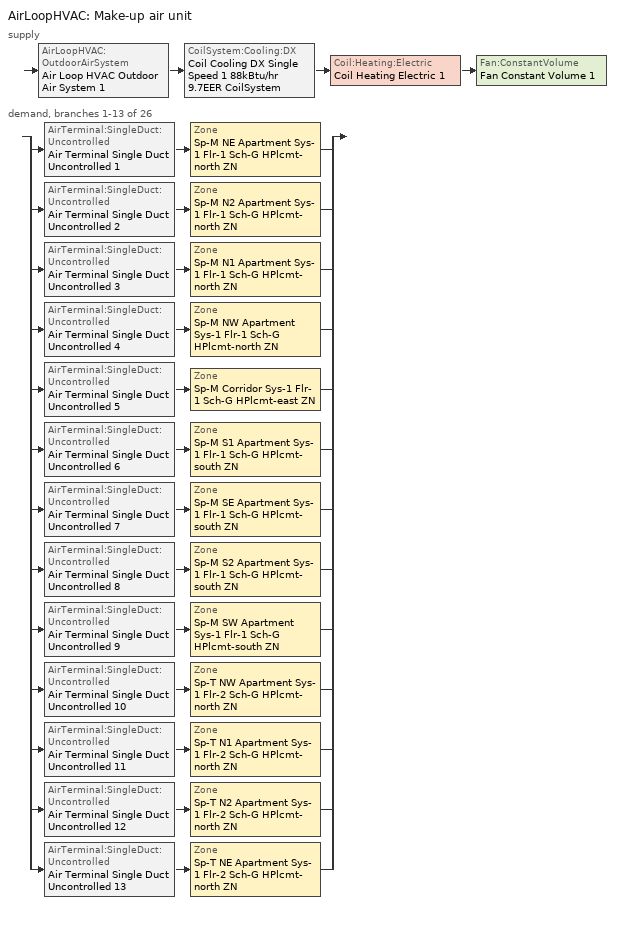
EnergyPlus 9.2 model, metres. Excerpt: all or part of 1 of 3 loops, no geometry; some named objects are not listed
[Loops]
AirLoopHVAC 'Make-up air unit'
 supply: AirLoopHVAC:OutdoorAirSystem 'Air Loop HVAC Outdoor Air System 1' > CoilSystem:Cooling:DX 'Coil Cooling DX Single Speed 1 88kBtu/hr 9.7EER CoilSystem' > Coil:Heating:Electric 'Coil Heating Electric 1' > Fan:ConstantVolume 'Fan Constant Volume 1'
 demand, branches 1-13 of 26: split
  | AirTerminal:SingleDuct:Uncontrolled 'Air Terminal Single Duct Uncontrolled 1' > Zone 'Sp-M NE Apartment Sys-1 Flr-1 Sch-G HPlcmt-north ZN'
  | AirTerminal:SingleDuct:Uncontrolled 'Air Terminal Single Duct Uncontrolled 2' > Zone 'Sp-M N2 Apartment Sys-1 Flr-1 Sch-G HPlcmt-north ZN'
  | AirTerminal:SingleDuct:Uncontrolled 'Air Terminal Single Duct Uncontrolled 3' > Zone 'Sp-M N1 Apartment Sys-1 Flr-1 Sch-G HPlcmt-north ZN'
  | AirTerminal:SingleDuct:Uncontrolled 'Air Terminal Single Duct Uncontrolled 4' > Zone 'Sp-M NW Apartment Sys-1 Flr-1 Sch-G HPlcmt-north ZN'
  | AirTerminal:SingleDuct:Uncontrolled 'Air Terminal Single Duct Uncontrolled 5' > Zone 'Sp-M Corridor Sys-1 Flr-1 Sch-G HPlcmt-east ZN'
  | AirTerminal:SingleDuct:Uncontrolled 'Air Terminal Single Duct Uncontrolled 6' > Zone 'Sp-M S1 Apartment Sys-1 Flr-1 Sch-G HPlcmt-south ZN'
  | AirTerminal:SingleDuct:Uncontrolled 'Air Terminal Single Duct Uncontrolled 7' > Zone 'Sp-M SE Apartment Sys-1 Flr-1 Sch-G HPlcmt-south ZN'
  | AirTerminal:SingleDuct:Uncontrolled 'Air Terminal Single Duct Uncontrolled 8' > Zone 'Sp-M S2 Apartment Sys-1 Flr-1 Sch-G HPlcmt-south ZN'
  | AirTerminal:SingleDuct:Uncontrolled 'Air Terminal Single Duct Uncontrolled 9' > Zone 'Sp-M SW Apartment Sys-1 Flr-1 Sch-G HPlcmt-south ZN'
  | AirTerminal:SingleDuct:Uncontrolled 'Air Terminal Single Duct Uncontrolled 10' > Zone 'Sp-T NW Apartment Sys-1 Flr-2 Sch-G HPlcmt-north ZN'
  | AirTerminal:SingleDuct:Uncontrolled 'Air Terminal Single Duct Uncontrolled 11' > Zone 'Sp-T N1 Apartment Sys-1 Flr-2 Sch-G HPlcmt-north ZN'
  | AirTerminal:SingleDuct:Uncontrolled 'Air Terminal Single Duct Uncontrolled 12' > Zone 'Sp-T N2 Apartment Sys-1 Flr-2 Sch-G HPlcmt-north ZN'
  | AirTerminal:SingleDuct:Uncontrolled 'Air Terminal Single Duct Uncontrolled 13' > Zone 'Sp-T NE Apartment Sys-1 Flr-2 Sch-G HPlcmt-north ZN'
[DesignSpecification:OutdoorAir] Outdoor Air Method=Sum; Outdoor Air Flow per Person {m3/s-person}=0; Outdoor Air Flow per Zone {m3/s}=0; Outdoor Air Flow Air Changes per Hour {1/hr}=0
Name | Outdoor Air Flow per Zone Floor Area {m3/s-m2}
Space Function Corr. < 2.4m wide-sch-G Ventilation | 0.0003048
Space Function Dwelling Unit(s) Ventilation | 0.00034544
[DesignSpecification:ZoneAirDistribution] Zone Air Distribution Effectiveness in Cooling Mode=1; Zone Air Distribution Effectiveness in Heating Mode=1
Sp-G Corridor Sys-1 Flr-3 Sch-G HPlcmt-east ZN Design Spec Zone Air Dist; Sp-G N1 Apartment Sys-1 Flr-3 Sch-G HPlcmt-north ZN Design Spec Zone Air Dist; Sp-G N2 Apartment Sys-1 Flr-3 Sch-G HPlcmt-north ZN Design Spec Zone Air Dist; Sp-G NE Apartment Sys-1 Flr-3 Sch-G HPlcmt-north ZN Design Spec Zone Air Dist; Sp-G NW Apartment Sys-1 Flr-3 Sch-G HPlcmt-north ZN Design Spec Zone Air Dist; Sp-G S1 Apartment Sys-1 Flr-3 Sch-G HPlcmt-south ZN Design Spec Zone Air Dist; Sp-G S2 Apartment Sys-1 Flr-3 Sch-G HPlcmt-south ZN Design Spec Zone Air Dist; Sp-G SW Apartment Sys-1 Flr-3 Sch-G HPlcmt-south ZN Design Spec Zone Air Dist; Sp-M Corridor Sys-1 Flr-1 Sch-G HPlcmt-east ZN Design Spec Zone Air Dist; Sp-M N1 Apartment Sys-1 Flr-1 Sch-G HPlcmt-north ZN Design Spec Zone Air Dist; Sp-M N2 Apartment Sys-1 Flr-1 Sch-G HPlcmt-north ZN Design Spec Zone Air Dist; Sp-M NE Apartment Sys-1 Flr-1 Sch-G HPlcmt-north ZN Design Spec Zone Air Dist; Sp-M NW Apartment Sys-1 Flr-1 Sch-G HPlcmt-north ZN Design Spec Zone Air Dist; Sp-M S1 Apartment Sys-1 Flr-1 Sch-G HPlcmt-south ZN Design Spec Zone Air Dist; Sp-M S2 Apartment Sys-1 Flr-1 Sch-G HPlcmt-south ZN Design Spec Zone Air Dist; Sp-M SE Apartment Sys-1 Flr-1 Sch-G HPlcmt-south ZN Design Spec Zone Air Dist; Sp-M SW Apartment Sys-1 Flr-1 Sch-G HPlcmt-south ZN Design Spec Zone Air Dist; Sp-T Corridor Sys-1 Flr-2 Sch-G HPlcmt-west ZN Design Spec Zone Air Dist; Sp-T N1 Apartment Sys-1 Flr-2 Sch-G HPlcmt-north ZN Design Spec Zone Air Dist; Sp-T N2 Apartment Sys-1 Flr-2 Sch-G HPlcmt-north ZN Design Spec Zone Air Dist; Sp-T NE Apartment Sys-1 Flr-2 Sch-G HPlcmt-north ZN Design Spec Zone Air Dist; Sp-T NW Apartment Sys-1 Flr-2 Sch-G HPlcmt-north ZN Design Spec Zone Air Dist; Sp-T S1 Apartment Sys-1 Flr-2 Sch-G HPlcmt-south ZN Design Spec Zone Air Dist; Sp-T S2 Apartment Sys-1 Flr-2 Sch-G HPlcmt-south ZN Design Spec Zone Air Dist; Sp-T SE Apartment Sys-1 Flr-2 Sch-G HPlcmt-south ZN Design Spec Zone Air Dist; Sp-T SW Apartment Sys-1 Flr-2 Sch-G HPlcmt-south ZN Design Spec Zone Air Dist
[Sizing:Zone] Zone Cooling Design Supply Air Temperature Input Method=SupplyAirTemperature; Zone Cooling Design Supply Air Temperature {C}=13; Zone Cooling Design Supply Air Temperature Difference {deltaC}=11.11; Zone Heating Design Supply Air Temperature Input Method=SupplyAirTemperature; Zone Heating Design Supply Air Temperature {C}=43; Zone Heating Design Supply Air Temperature Difference {deltaC}=11.11; Zone Cooling Design Supply Air Humidity Ratio {kgWater/kgDryAir}=0.0085; Zone Heating Design Supply Air Humidity Ratio {kgWater/kgDryAir}=0.008; Zone Heating Sizing Factor=1.3; Zone Cooling Sizing Factor=1.1; Cooling Design Air Flow Method=DesignDay; Cooling Design Air Flow Rate {m3/s}=0; Cooling Minimum Air Flow per Zone Floor Area {m3/s-m2}=0.000762; Cooling Minimum Air Flow {m3/s}=0; Cooling Minimum Air Flow Fraction=0; Heating Design Air Flow Method=DesignDay; Heating Design Air Flow Rate {m3/s}=0; Heating Maximum Air Flow per Zone Floor Area {m3/s-m2}=0.002032; Heating Maximum Air Flow {m3/s}=0.141576; Heating Maximum Air Flow Fraction=0.3; Account for Dedicated Outdoor Air System=No
Name | Design Specification Outdoor Air Object | Design Specification Zone Air Distribution Object
Sp-M Corridor Sys-1 Flr-1 Sch-G HPlcmt-east ZN | Space Function Corr. < 2.4m wide-sch-G Ventilation | Sp-M Corridor Sys-1 Flr-1 Sch-G HPlcmt-east ZN Design Spec Zone Air Dist
Sp-M N1 Apartment Sys-1 Flr-1 Sch-G HPlcmt-north ZN | Space Function Dwelling Unit(s) Ventilation | Sp-M N1 Apartment Sys-1 Flr-1 Sch-G HPlcmt-north ZN Design Spec Zone Air Dist
Sp-M N2 Apartment Sys-1 Flr-1 Sch-G HPlcmt-north ZN | Space Function Dwelling Unit(s) Ventilation | Sp-M N2 Apartment Sys-1 Flr-1 Sch-G HPlcmt-north ZN Design Spec Zone Air Dist
Sp-M NE Apartment Sys-1 Flr-1 Sch-G HPlcmt-north ZN | Space Function Dwelling Unit(s) Ventilation | Sp-M NE Apartment Sys-1 Flr-1 Sch-G HPlcmt-north ZN Design Spec Zone Air Dist
Sp-M NW Apartment Sys-1 Flr-1 Sch-G HPlcmt-north ZN | Space Function Dwelling Unit(s) Ventilation | Sp-M NW Apartment Sys-1 Flr-1 Sch-G HPlcmt-north ZN Design Spec Zone Air Dist
Sp-M S1 Apartment Sys-1 Flr-1 Sch-G HPlcmt-south ZN | Space Function Dwelling Unit(s) Ventilation | Sp-M S1 Apartment Sys-1 Flr-1 Sch-G HPlcmt-south ZN Design Spec Zone Air Dist
Sp-M S2 Apartment Sys-1 Flr-1 Sch-G HPlcmt-south ZN | Space Function Dwelling Unit(s) Ventilation | Sp-M S2 Apartment Sys-1 Flr-1 Sch-G HPlcmt-south ZN Design Spec Zone Air Dist
Sp-M SE Apartment Sys-1 Flr-1 Sch-G HPlcmt-south ZN | Space Function Dwelling Unit(s) Ventilation | Sp-M SE Apartment Sys-1 Flr-1 Sch-G HPlcmt-south ZN Design Spec Zone Air Dist
Sp-M SW Apartment Sys-1 Flr-1 Sch-G HPlcmt-south ZN | Space Function Dwelling Unit(s) Ventilation | Sp-M SW Apartment Sys-1 Flr-1 Sch-G HPlcmt-south ZN Design Spec Zone Air Dist
Sp-T N1 Apartment Sys-1 Flr-2 Sch-G HPlcmt-north ZN | Space Function Dwelling Unit(s) Ventilation | Sp-T N1 Apartment Sys-1 Flr-2 Sch-G HPlcmt-north ZN Design Spec Zone Air Dist
Sp-T N2 Apartment Sys-1 Flr-2 Sch-G HPlcmt-north ZN | Space Function Dwelling Unit(s) Ventilation | Sp-T N2 Apartment Sys-1 Flr-2 Sch-G HPlcmt-north ZN Design Spec Zone Air Dist
Sp-T NE Apartment Sys-1 Flr-2 Sch-G HPlcmt-north ZN | Space Function Dwelling Unit(s) Ventilation | Sp-T NE Apartment Sys-1 Flr-2 Sch-G HPlcmt-north ZN Design Spec Zone Air Dist
Sp-T NW Apartment Sys-1 Flr-2 Sch-G HPlcmt-north ZN | Space Function Dwelling Unit(s) Ventilation | Sp-T NW Apartment Sys-1 Flr-2 Sch-G HPlcmt-north ZN Design Spec Zone Air Dist
[Sizing:System]
Make-up air unit: Type of Load to Size On=VentilationRequirement; Design Outdoor Air Flow Rate {m3/s}=Autosize; Central Heating Maximum System Air Flow Ratio=1; Preheat Design Temperature {C}=7; Preheat Design Humidity Ratio {kgWater/kgDryAir}=0.008; Precool Design Temperature {C}=13; Precool Design Humidity Ratio {kgWater/kgDryAir}=0.008; Central Cooling Design Supply Air Temperature {C}=13; Central Heating Design Supply Air Temperature {C}=43; Type of Zone Sum to Use=NonCoincident; 100% Outdoor Air in Cooling=Yes; 100% Outdoor Air in Heating=Yes; Central Cooling Design Supply Air Humidity Ratio {kgWater/kgDryAir}=0.0085; Central Heating Design Supply Air Humidity Ratio {kgWater/kgDryAir}=0.008; Cooling Supply Air Flow Rate Method=DesignDay; Cooling Supply Air Flow Rate {m3/s}=0; Cooling Supply Air Flow Rate Per Floor Area {m3/s-m2}=0.00996765; Cooling Fraction of Autosized Cooling Supply Air Flow Rate=1; Cooling Supply Air Flow Rate Per Unit Cooling Capacity {m3/s-W}=3.94755e-05; Heating Supply Air Flow Rate Method=DesignDay; Heating Supply Air Flow Rate {m3/s}=0; Heating Supply Air Flow Rate Per Floor Area {m3/s-m2}=0.00996765; Heating Fraction of Autosized Heating Supply Air Flow Rate=1; Heating Fraction of Autosized Cooling Supply Air Flow Rate=1; Heating Supply Air Flow Rate Per Unit Heating Capacity {m3/s-W}=3.15882e-05; System Outdoor Air Method=ZoneSum; Zone Maximum Outdoor Air Fraction=1; Cooling Design Capacity Method=CoolingDesignCapacity; Cooling Design Capacity {W}=Autosize; Cooling Design Capacity Per Floor Area {W/m2}=234.7; Fraction of Autosized Cooling Design Capacity=1; Heating Design Capacity Method=HeatingDesignCapacity; Heating Design Capacity {W}=Autosize; Heating Design Capacity Per Floor Area {W/m2}=157; Fraction of Autosized Heating Design Capacity=1; Central Cooling Capacity Control Method=OnOff
[ZoneControl:Thermostat]
Name | Zone or ZoneList | Control Type Schedule | Control 1
Sp-M Corridor Sys-1 Flr-1 Sch-G HPlcmt-east ZN Thermostat | Sp-M Corridor Sys-1 Flr-1 Sch-G HPlcmt-east ZN | Sp-M Corridor Sys-1 Flr-1 Sch-G HPlcmt-east ZN Thermostat Schedule | Space Function Corr. < 2.4m wide-sch-G Thermostat 4
Sp-M N1 Apartment Sys-1 Flr-1 Sch-G HPlcmt-north ZN Thermostat | Sp-M N1 Apartment Sys-1 Flr-1 Sch-G HPlcmt-north ZN | Sp-M N1 Apartment Sys-1 Flr-1 Sch-G HPlcmt-north ZN Thermostat Schedule | Space Function Dwelling Unit(s) Thermostat 26
Sp-M N2 Apartment Sys-1 Flr-1 Sch-G HPlcmt-north ZN Thermostat | Sp-M N2 Apartment Sys-1 Flr-1 Sch-G HPlcmt-north ZN | Sp-M N2 Apartment Sys-1 Flr-1 Sch-G HPlcmt-north ZN Thermostat Schedule | Space Function Dwelling Unit(s) Thermostat 25
Sp-M NE Apartment Sys-1 Flr-1 Sch-G HPlcmt-north ZN Thermostat | Sp-M NE Apartment Sys-1 Flr-1 Sch-G HPlcmt-north ZN | Sp-M NE Apartment Sys-1 Flr-1 Sch-G HPlcmt-north ZN Thermostat Schedule | Space Function Dwelling Unit(s) Thermostat 24
Sp-M NW Apartment Sys-1 Flr-1 Sch-G HPlcmt-north ZN Thermostat | Sp-M NW Apartment Sys-1 Flr-1 Sch-G HPlcmt-north ZN | Sp-M NW Apartment Sys-1 Flr-1 Sch-G HPlcmt-north ZN Thermostat Schedule | Space Function Dwelling Unit(s) Thermostat 27
Sp-M S1 Apartment Sys-1 Flr-1 Sch-G HPlcmt-south ZN Thermostat | Sp-M S1 Apartment Sys-1 Flr-1 Sch-G HPlcmt-south ZN | Sp-M S1 Apartment Sys-1 Flr-1 Sch-G HPlcmt-south ZN Thermostat Schedule | Space Function Dwelling Unit(s) Thermostat 28
Sp-M S2 Apartment Sys-1 Flr-1 Sch-G HPlcmt-south ZN Thermostat | Sp-M S2 Apartment Sys-1 Flr-1 Sch-G HPlcmt-south ZN | Sp-M S2 Apartment Sys-1 Flr-1 Sch-G HPlcmt-south ZN Thermostat Schedule | Space Function Dwelling Unit(s) Thermostat 30
Sp-M SE Apartment Sys-1 Flr-1 Sch-G HPlcmt-south ZN Thermostat | Sp-M SE Apartment Sys-1 Flr-1 Sch-G HPlcmt-south ZN | Sp-M SE Apartment Sys-1 Flr-1 Sch-G HPlcmt-south ZN Thermostat Schedule | Space Function Dwelling Unit(s) Thermostat 29
Sp-M SW Apartment Sys-1 Flr-1 Sch-G HPlcmt-south ZN Thermostat | Sp-M SW Apartment Sys-1 Flr-1 Sch-G HPlcmt-south ZN | Sp-M SW Apartment Sys-1 Flr-1 Sch-G HPlcmt-south ZN Thermostat Schedule | Space Function Dwelling Unit(s) Thermostat 31
Sp-T N1 Apartment Sys-1 Flr-2 Sch-G HPlcmt-north ZN Thermostat | Sp-T N1 Apartment Sys-1 Flr-2 Sch-G HPlcmt-north ZN | Sp-T N1 Apartment Sys-1 Flr-2 Sch-G HPlcmt-north ZN Thermostat Schedule | Space Function Dwelling Unit(s) Thermostat 33
Sp-T N2 Apartment Sys-1 Flr-2 Sch-G HPlcmt-north ZN Thermostat | Sp-T N2 Apartment Sys-1 Flr-2 Sch-G HPlcmt-north ZN | Sp-T N2 Apartment Sys-1 Flr-2 Sch-G HPlcmt-north ZN Thermostat Schedule | Space Function Dwelling Unit(s) Thermostat 34
Sp-T NE Apartment Sys-1 Flr-2 Sch-G HPlcmt-north ZN Thermostat | Sp-T NE Apartment Sys-1 Flr-2 Sch-G HPlcmt-north ZN | Sp-T NE Apartment Sys-1 Flr-2 Sch-G HPlcmt-north ZN Thermostat Schedule | Space Function Dwelling Unit(s) Thermostat 35
Sp-T NW Apartment Sys-1 Flr-2 Sch-G HPlcmt-north ZN Thermostat | Sp-T NW Apartment Sys-1 Flr-2 Sch-G HPlcmt-north ZN | Sp-T NW Apartment Sys-1 Flr-2 Sch-G HPlcmt-north ZN Thermostat Schedule | Space Function Dwelling Unit(s) Thermostat 32
[ThermostatSetpoint:DualSetpoint] Heating Setpoint Temperature Schedule=NECB-G-Thermostat Setpoint-Heating; Cooling Setpoint Temperature Schedule=NECB-G-Thermostat Setpoint-Cooling
Space Function Corr. < 2.4m wide-sch-G Thermostat 4; Space Function Dwelling Unit(s) Thermostat 26; Space Function Dwelling Unit(s) Thermostat 25; Space Function Dwelling Unit(s) Thermostat 24; Space Function Dwelling Unit(s) Thermostat 27; Space Function Dwelling Unit(s) Thermostat 28; Space Function Dwelling Unit(s) Thermostat 30; Space Function Dwelling Unit(s) Thermostat 29; Space Function Dwelling Unit(s) Thermostat 31; Space Function Dwelling Unit(s) Thermostat 33; Space Function Dwelling Unit(s) Thermostat 34; Space Function Dwelling Unit(s) Thermostat 35; Space Function Dwelling Unit(s) Thermostat 32
[ZoneHVAC:PackagedTerminalAirConditioner] Availability Schedule=Always On Discrete; Cooling Supply Air Flow Rate {m3/s}=Autosize; Heating Supply Air Flow Rate {m3/s}=Autosize; No Load Supply Air Flow Rate {m3/s}=Autosize; Cooling Outdoor Air Flow Rate {m3/s}=Autosize; Heating Outdoor Air Flow Rate {m3/s}=Autosize; No Load Outdoor Air Flow Rate {m3/s}=Autosize; Fan Placement=DrawThrough
Name | Supply Air Fan | Heating Coil | Cooling Coil
Sp-M Corridor Sys-1 Flr-1 Sch-G HPlcmt-east ZN PTAC | Fan Constant Volume 6 | Coil Heating Electric 6 | Coil Cooling DX Single Speed 6 7kBtu/hr 11.0EER
Sp-M N1 Apartment Sys-1 Flr-1 Sch-G HPlcmt-north ZN PTAC | Fan Constant Volume 4 | Coil Heating Electric 4 | Coil Cooling DX Single Speed 4 6kBtu/hr 11.0EER
Sp-M N2 Apartment Sys-1 Flr-1 Sch-G HPlcmt-north ZN PTAC | Fan Constant Volume 3 | Coil Heating Electric 3 | Coil Cooling DX Single Speed 3 6kBtu/hr 11.0EER
Sp-M NE Apartment Sys-1 Flr-1 Sch-G HPlcmt-north ZN PTAC | Fan Constant Volume 2 | Coil Heating Electric 2 | Coil Cooling DX Single Speed 2 10kBtu/hr 10.4EER
Sp-M NW Apartment Sys-1 Flr-1 Sch-G HPlcmt-north ZN PTAC | Fan Constant Volume 5 | Coil Heating Electric 5 | Coil Cooling DX Single Speed 5 10kBtu/hr 10.3EER
Sp-M S1 Apartment Sys-1 Flr-1 Sch-G HPlcmt-south ZN PTAC | Fan Constant Volume 7 | Coil Heating Electric 7 | Coil Cooling DX Single Speed 7 8kBtu/hr 10.8EER
Sp-M S2 Apartment Sys-1 Flr-1 Sch-G HPlcmt-south ZN PTAC | Fan Constant Volume 9 | Coil Heating Electric 9 | Coil Cooling DX Single Speed 9 8kBtu/hr 10.8EER
Sp-M SE Apartment Sys-1 Flr-1 Sch-G HPlcmt-south ZN PTAC | Fan Constant Volume 8 | Coil Heating Electric 8 | Coil Cooling DX Single Speed 8 10kBtu/hr 10.4EER
Sp-M SW Apartment Sys-1 Flr-1 Sch-G HPlcmt-south ZN PTAC | Fan Constant Volume 10 | Coil Heating Electric 10 | Coil Cooling DX Single Speed 10 11kBtu/hr 10.1EER
Sp-T N1 Apartment Sys-1 Flr-2 Sch-G HPlcmt-north ZN PTAC | Fan Constant Volume 12 | Coil Heating Electric 12 | Coil Cooling DX Single Speed 12 11kBtu/hr 10.2EER
Sp-T N2 Apartment Sys-1 Flr-2 Sch-G HPlcmt-north ZN PTAC | Fan Constant Volume 13 | Coil Heating Electric 13 | Coil Cooling DX Single Speed 13 11kBtu/hr 10.2EER
Sp-T NE Apartment Sys-1 Flr-2 Sch-G HPlcmt-north ZN PTAC | Fan Constant Volume 14 | Coil Heating Electric 14 | Coil Cooling DX Single Speed 14 12kBtu/hr 10.0EER
Sp-T NW Apartment Sys-1 Flr-2 Sch-G HPlcmt-north ZN PTAC | Fan Constant Volume 11 | Coil Heating Electric 11 | Coil Cooling DX Single Speed 11 13kBtu/hr 9.8EER
[ZoneHVAC:Baseboard:Convective:Electric] Availability Schedule=Always On Discrete; Heating Design Capacity {W}=Autosize; Efficiency=1
Zone HVAC Baseboard Convective Electric 5; Zone HVAC Baseboard Convective Electric 3; Zone HVAC Baseboard Convective Electric 2; Zone HVAC Baseboard Convective Electric 1; Zone HVAC Baseboard Convective Electric 4; Zone HVAC Baseboard Convective Electric 6; Zone HVAC Baseboard Convective Electric 8; Zone HVAC Baseboard Convective Electric 7; Zone HVAC Baseboard Convective Electric 9; Zone HVAC Baseboard Convective Electric 11; Zone HVAC Baseboard Convective Electric 12; Zone HVAC Baseboard Convective Electric 13; Zone HVAC Baseboard Convective Electric 10
[AirTerminal:SingleDuct:Uncontrolled] Availability Schedule=Always On Discrete; Maximum Air Flow Rate {m3/s}=AutoSize
Air Terminal Single Duct Uncontrolled 5; Air Terminal Single Duct Uncontrolled 3; Air Terminal Single Duct Uncontrolled 2; Air Terminal Single Duct Uncontrolled 1; Air Terminal Single Duct Uncontrolled 4; Air Terminal Single Duct Uncontrolled 6; Air Terminal Single Duct Uncontrolled 8; Air Terminal Single Duct Uncontrolled 7; Air Terminal Single Duct Uncontrolled 9; Air Terminal Single Duct Uncontrolled 11; Air Terminal Single Duct Uncontrolled 12; Air Terminal Single Duct Uncontrolled 13; Air Terminal Single Duct Uncontrolled 10
[Zone equipment]
Sp-M Corridor Sys-1 Flr-1 Sch-G HPlcmt-east ZN: Sp-M Corridor Sys-1 Flr-1 Sch-G HPlcmt-east ZN PTAC, Zone HVAC Baseboard Convective Electric 5, Air Terminal Single Duct Uncontrolled 5
Sp-M N1 Apartment Sys-1 Flr-1 Sch-G HPlcmt-north ZN: Sp-M N1 Apartment Sys-1 Flr-1 Sch-G HPlcmt-north ZN PTAC, Zone HVAC Baseboard Convective Electric 3, Air Terminal Single Duct Uncontrolled 3
Sp-M N2 Apartment Sys-1 Flr-1 Sch-G HPlcmt-north ZN: Sp-M N2 Apartment Sys-1 Flr-1 Sch-G HPlcmt-north ZN PTAC, Zone HVAC Baseboard Convective Electric 2, Air Terminal Single Duct Uncontrolled 2
Sp-M NE Apartment Sys-1 Flr-1 Sch-G HPlcmt-north ZN: Sp-M NE Apartment Sys-1 Flr-1 Sch-G HPlcmt-north ZN PTAC, Zone HVAC Baseboard Convective Electric 1, Air Terminal Single Duct Uncontrolled 1
Sp-M NW Apartment Sys-1 Flr-1 Sch-G HPlcmt-north ZN: Sp-M NW Apartment Sys-1 Flr-1 Sch-G HPlcmt-north ZN PTAC, Zone HVAC Baseboard Convective Electric 4, Air Terminal Single Duct Uncontrolled 4
Sp-M S1 Apartment Sys-1 Flr-1 Sch-G HPlcmt-south ZN: Sp-M S1 Apartment Sys-1 Flr-1 Sch-G HPlcmt-south ZN PTAC, Zone HVAC Baseboard Convective Electric 6, Air Terminal Single Duct Uncontrolled 6
Sp-M S2 Apartment Sys-1 Flr-1 Sch-G HPlcmt-south ZN: Sp-M S2 Apartment Sys-1 Flr-1 Sch-G HPlcmt-south ZN PTAC, Zone HVAC Baseboard Convective Electric 8, Air Terminal Single Duct Uncontrolled 8
Sp-M SE Apartment Sys-1 Flr-1 Sch-G HPlcmt-south ZN: Sp-M SE Apartment Sys-1 Flr-1 Sch-G HPlcmt-south ZN PTAC, Zone HVAC Baseboard Convective Electric 7, Air Terminal Single Duct Uncontrolled 7
Sp-M SW Apartment Sys-1 Flr-1 Sch-G HPlcmt-south ZN: Sp-M SW Apartment Sys-1 Flr-1 Sch-G HPlcmt-south ZN PTAC, Zone HVAC Baseboard Convective Electric 9, Air Terminal Single Duct Uncontrolled 9
Sp-T N1 Apartment Sys-1 Flr-2 Sch-G HPlcmt-north ZN: Sp-T N1 Apartment Sys-1 Flr-2 Sch-G HPlcmt-north ZN PTAC, Zone HVAC Baseboard Convective Electric 11, Air Terminal Single Duct Uncontrolled 11
Sp-T N2 Apartment Sys-1 Flr-2 Sch-G HPlcmt-north ZN: Sp-T N2 Apartment Sys-1 Flr-2 Sch-G HPlcmt-north ZN PTAC, Zone HVAC Baseboard Convective Electric 12, Air Terminal Single Duct Uncontrolled 12
Sp-T NE Apartment Sys-1 Flr-2 Sch-G HPlcmt-north ZN: Sp-T NE Apartment Sys-1 Flr-2 Sch-G HPlcmt-north ZN PTAC, Zone HVAC Baseboard Convective Electric 13, Air Terminal Single Duct Uncontrolled 13
Sp-T NW Apartment Sys-1 Flr-2 Sch-G HPlcmt-north ZN: Sp-T NW Apartment Sys-1 Flr-2 Sch-G HPlcmt-north ZN PTAC, Zone HVAC Baseboard Convective Electric 10, Air Terminal Single Duct Uncontrolled 10
[Fan:ConstantVolume] Fan Total Efficiency=0.39975; Pressure Rise {Pa}=640; Maximum Flow Rate {m3/s}=AutoSize; Motor Efficiency=0.615; Motor In Airstream Fraction=1
Name | Availability Schedule
Fan Constant Volume 6; Fan Constant Volume 4; Fan Constant Volume 3; Fan Constant Volume 2; Fan Constant Volume 5; Fan Constant Volume 7; Fan Constant Volume 9; Fan Constant Volume 8; Fan Constant Volume 10; Fan Constant Volume 12; Fan Constant Volume 13; Fan Constant Volume 14; Fan Constant Volume 11 | Always On Discrete
Fan Constant Volume 1 | Make-up air unit Occ Sch
[Coil:Cooling:DX:SingleSpeed] Availability Schedule=Always On Discrete; Gross Rated Total Cooling Capacity {W}=Autosize; Gross Rated Sensible Heat Ratio=Autosize; Rated Air Flow Rate {m3/s}=Autosize; Rated Evaporator Fan Power Per Volume Flow Rate {W/(m3/s)}=773.3; Condenser Type=AirCooled; Evaporative Condenser Effectiveness=0; Evaporative Condenser Air Flow Rate {m3/s}=Autosize; Evaporative Condenser Pump Rated Power Consumption {W}=Autosize; Crankcase Heater Capacity {W}=0; Maximum Outdoor Dry-Bulb Temperature for Crankcase Heater Operation {C}=0; Basin Heater Capacity {W/K}=0; Basin Heater Setpoint Temperature {C}=10
Name | Gross Rated Cooling COP {W/W} | Total Cooling Capacity Function of Temperature Curve | Total Cooling Capacity Function of Flow Fraction Curve | Energy Input Ratio Function of Temperature Curve | Energy Input Ratio Function of Flow Fraction Curve | Part Load Fraction Correlation Curve
Coil Cooling DX Single Speed 6 7kBtu/hr 11.0EER | 3.727 | DXCOOL-NECB2011-REF-CAPFT 24 | DXCOOL-NECB2011-REF-CAPFFLOW 24 | DXCOOL-NECB2011-REF-COOLEIRFT 24 | DXCOOL-NECB2011-REF-COOLEIRFFLOW 24 | DXCOOL-NECB2011-REF-COOLPLFFPLR 24
Coil Cooling DX Single Speed 4 6kBtu/hr 11.0EER | 3.72623 | DXCOOL-NECB2011-REF-CAPFT 22 | DXCOOL-NECB2011-REF-CAPFFLOW 22 | DXCOOL-NECB2011-REF-COOLEIRFT 22 | DXCOOL-NECB2011-REF-COOLEIRFFLOW 22 | DXCOOL-NECB2011-REF-COOLPLFFPLR 22
Coil Cooling DX Single Speed 3 6kBtu/hr 11.0EER | 3.7263 | DXCOOL-NECB2011-REF-CAPFT 21 | DXCOOL-NECB2011-REF-CAPFFLOW 21 | DXCOOL-NECB2011-REF-COOLEIRFT 21 | DXCOOL-NECB2011-REF-COOLEIRFFLOW 21 | DXCOOL-NECB2011-REF-COOLPLFFPLR 21
Coil Cooling DX Single Speed 2 10kBtu/hr 10.4EER | 3.52705 | DXCOOL-NECB2011-REF-CAPFT 11 | DXCOOL-NECB2011-REF-CAPFFLOW 11 | DXCOOL-NECB2011-REF-COOLEIRFT 11 | DXCOOL-NECB2011-REF-COOLEIRFFLOW 11 | DXCOOL-NECB2011-REF-COOLPLFFPLR 11
Coil Cooling DX Single Speed 5 10kBtu/hr 10.3EER | 3.50377 | DXCOOL-NECB2011-REF-CAPFT 23 | DXCOOL-NECB2011-REF-CAPFFLOW 23 | DXCOOL-NECB2011-REF-COOLEIRFT 23 | DXCOOL-NECB2011-REF-COOLEIRFFLOW 23 | DXCOOL-NECB2011-REF-COOLPLFFPLR 23
Coil Cooling DX Single Speed 7 8kBtu/hr 10.8EER | 3.66925 | DXCOOL-NECB2011-REF-CAPFT 25 | DXCOOL-NECB2011-REF-CAPFFLOW 25 | DXCOOL-NECB2011-REF-COOLEIRFT 25 | DXCOOL-NECB2011-REF-COOLEIRFFLOW 25 | DXCOOL-NECB2011-REF-COOLPLFFPLR 25
Coil Cooling DX Single Speed 9 8kBtu/hr 10.8EER | 3.66317 | DXCOOL-NECB2011-REF-CAPFT 27 | DXCOOL-NECB2011-REF-CAPFFLOW 27 | DXCOOL-NECB2011-REF-COOLEIRFT 27 | DXCOOL-NECB2011-REF-COOLEIRFFLOW 27 | DXCOOL-NECB2011-REF-COOLPLFFPLR 27
Coil Cooling DX Single Speed 8 10kBtu/hr 10.4EER | 3.51171 | DXCOOL-NECB2011-REF-CAPFT 26 | DXCOOL-NECB2011-REF-CAPFFLOW 26 | DXCOOL-NECB2011-REF-COOLEIRFT 26 | DXCOOL-NECB2011-REF-COOLEIRFFLOW 26 | DXCOOL-NECB2011-REF-COOLPLFFPLR 26
Coil Cooling DX Single Speed 10 11kBtu/hr 10.1EER | 3.43301 | DXCOOL-NECB2011-REF-CAPFT 1 | DXCOOL-NECB2011-REF-CAPFFLOW 1 | DXCOOL-NECB2011-REF-COOLEIRFT 1 | DXCOOL-NECB2011-REF-COOLEIRFFLOW 1 | DXCOOL-NECB2011-REF-COOLPLFFPLR 1
Coil Cooling DX Single Speed 12 11kBtu/hr 10.2EER | 3.4572 | DXCOOL-NECB2011-REF-CAPFT 3 | DXCOOL-NECB2011-REF-CAPFFLOW 3 | DXCOOL-NECB2011-REF-COOLEIRFT 3 | DXCOOL-NECB2011-REF-COOLEIRFFLOW 3 | DXCOOL-NECB2011-REF-COOLPLFFPLR 3
Coil Cooling DX Single Speed 13 11kBtu/hr 10.2EER | 3.45973 | DXCOOL-NECB2011-REF-CAPFT 4 | DXCOOL-NECB2011-REF-CAPFFLOW 4 | DXCOOL-NECB2011-REF-COOLEIRFT 4 | DXCOOL-NECB2011-REF-COOLEIRFFLOW 4 | DXCOOL-NECB2011-REF-COOLPLFFPLR 4
Coil Cooling DX Single Speed 14 12kBtu/hr 10.0EER | 3.37339 | DXCOOL-NECB2011-REF-CAPFT 5 | DXCOOL-NECB2011-REF-CAPFFLOW 5 | DXCOOL-NECB2011-REF-COOLEIRFT 5 | DXCOOL-NECB2011-REF-COOLEIRFFLOW 5 | DXCOOL-NECB2011-REF-COOLPLFFPLR 5
Coil Cooling DX Single Speed 11 13kBtu/hr 9.8EER | 3.32313 | DXCOOL-NECB2011-REF-CAPFT 2 | DXCOOL-NECB2011-REF-CAPFFLOW 2 | DXCOOL-NECB2011-REF-COOLEIRFT 2 | DXCOOL-NECB2011-REF-COOLEIRFFLOW 2 | DXCOOL-NECB2011-REF-COOLPLFFPLR 2
Coil Cooling DX Single Speed 1 88kBtu/hr 9.7EER | 3.3456 | DXCOOL-NECB2011-REF-CAPFT | DXCOOL-NECB2011-REF-CAPFFLOW | DXCOOL-NECB2011-REF-COOLEIRFT | DXCOOL-NECB2011-REF-COOLEIRFFLOW | DXCOOL-NECB2011-REF-COOLPLFFPLR
[Coil:Heating:Electric] Efficiency=1; Nominal Capacity {W}=Autosize
Name | Availability Schedule
Coil Heating Electric 6; Coil Heating Electric 4; Coil Heating Electric 3; Coil Heating Electric 2; Coil Heating Electric 5; Coil Heating Electric 7; Coil Heating Electric 9; Coil Heating Electric 8; Coil Heating Electric 10; Coil Heating Electric 12; Coil Heating Electric 13; Coil Heating Electric 14; Coil Heating Electric 11 | ON_OFF_ALWAYS_OFF
Coil Heating Electric 1 | Always On Discrete
[CoilSystem:Cooling:DX]
Coil Cooling DX Single Speed 1 88kBtu/hr 9.7EER CoilSystem: Availability Schedule=Always On Discrete; Cooling Coil=Coil Cooling DX Single Speed 1 88kBtu/hr 9.7EER
[Controller:OutdoorAir]
Controller Outdoor Air 1: Minimum Outdoor Air Flow Rate {m3/s}=0; Maximum Outdoor Air Flow Rate {m3/s}=Autosize; Economizer Control Type=DifferentialEnthalpy; Economizer Control Action Type=ModulateFlow; Lockout Type=NoLockout; Minimum Limit Type=FixedMinimum; Minimum Outdoor Air Schedule=Make-up air unit Occ Sch; Mechanical Ventilation Controller=Controller Mechanical Ventilation 1; High Humidity Control=No; Control High Indoor Humidity Based on Outdoor Humidity Ratio=Yes; Heat Recovery Bypass Control Type=BypassWhenWithinEconomizerLimits
[Controller:MechanicalVentilation]
Controller Mechanical Ventilation 1: Availability Schedule=Make-up air unit Occ Sch; Demand Controlled Ventilation=No; System Outdoor Air Method=ZoneSum; Zone 1=Sp-G Corridor Sys-1 Flr-3 Sch-G HPlcmt-east ZN; Design Specification Outdoor Air Object Name 1=Space Function Corr. < 2.4m wide-sch-G Ventilation; Design Specification Zone Air Distribution Object Name 1=Sp-G Corridor Sys-1 Flr-3 Sch-G HPlcmt-east ZN Design Spec Zone Air Dist; Zone 2=Sp-G N1 Apartment Sys-1 Flr-3 Sch-G HPlcmt-north ZN; Design Specification Outdoor Air Object Name 2=Space Function Dwelling Unit(s) Ventilation; Design Specification Zone Air Distribution Object Name 2=Sp-G N1 Apartment Sys-1 Flr-3 Sch-G HPlcmt-north ZN Design Spec Zone Air Dist; Zone 3=Sp-G N2 Apartment Sys-1 Flr-3 Sch-G HPlcmt-north ZN; Design Specification Outdoor Air Object Name 3=Space Function Dwelling Unit(s) Ventilation; Design Specification Zone Air Distribution Object Name 3=Sp-G N2 Apartment Sys-1 Flr-3 Sch-G HPlcmt-north ZN Design Spec Zone Air Dist; Zone 4=Sp-G NE Apartment Sys-1 Flr-3 Sch-G HPlcmt-north ZN; Design Specification Outdoor Air Object Name 4=Space Function Dwelling Unit(s) Ventilation; Design Specification Zone Air Distribution Object Name 4=Sp-G NE Apartment Sys-1 Flr-3 Sch-G HPlcmt-north ZN Design Spec Zone Air Dist; Zone 5=Sp-G NW Apartment Sys-1 Flr-3 Sch-G HPlcmt-north ZN; Design Specification Outdoor Air Object Name 5=Space Function Dwelling Unit(s) Ventilation; Design Specification Zone Air Distribution Object Name 5=Sp-G NW Apartment Sys-1 Flr-3 Sch-G HPlcmt-north ZN Design Spec Zone Air Dist; Zone 6=Sp-G S1 Apartment Sys-1 Flr-3 Sch-G HPlcmt-south ZN; Design Specification Outdoor Air Object Name 6=Space Function Dwelling Unit(s) Ventilation; Design Specification Zone Air Distribution Object Name 6=Sp-G S1 Apartment Sys-1 Flr-3 Sch-G HPlcmt-south ZN Design Spec Zone Air Dist; Zone 7=Sp-G S2 Apartment Sys-1 Flr-3 Sch-G HPlcmt-south ZN; Design Specification Outdoor Air Object Name 7=Space Function Dwelling Unit(s) Ventilation; Design Specification Zone Air Distribution Object Name 7=Sp-G S2 Apartment Sys-1 Flr-3 Sch-G HPlcmt-south ZN Design Spec Zone Air Dist; Zone 8=Sp-G SW Apartment Sys-1 Flr-3 Sch-G HPlcmt-south ZN; Design Specification Outdoor Air Object Name 8=Space Function Dwelling Unit(s) Ventilation; Design Specification Zone Air Distribution Object Name 8=Sp-G SW Apartment Sys-1 Flr-3 Sch-G HPlcmt-south ZN Design Spec Zone Air Dist; Zone 9=Sp-M Corridor Sys-1 Flr-1 Sch-G HPlcmt-east ZN; Design Specification Outdoor Air Object Name 9=Space Function Corr. < 2.4m wide-sch-G Ventilation; Design Specification Zone Air Distribution Object Name 9=Sp-M Corridor Sys-1 Flr-1 Sch-G HPlcmt-east ZN Design Spec Zone Air Dist; Zone 10=Sp-M N1 Apartment Sys-1 Flr-1 Sch-G HPlcmt-north ZN; Design Specification Outdoor Air Object Name 10=Space Function Dwelling Unit(s) Ventilation; Design Specification Zone Air Distribution Object Name 10=Sp-M N1 Apartment Sys-1 Flr-1 Sch-G HPlcmt-north ZN Design Spec Zone Air Dist; Zone 11=Sp-M N2 Apartment Sys-1 Flr-1 Sch-G HPlcmt-north ZN; Design Specification Outdoor Air Object Name 11=Space Function Dwelling Unit(s) Ventilation; Design Specification Zone Air Distribution Object Name 11=Sp-M N2 Apartment Sys-1 Flr-1 Sch-G HPlcmt-north ZN Design Spec Zone Air Dist; Zone 12=Sp-M NE Apartment Sys-1 Flr-1 Sch-G HPlcmt-north ZN; Design Specification Outdoor Air Object Name 12=Space Function Dwelling Unit(s) Ventilation; Design Specification Zone Air Distribution Object Name 12=Sp-M NE Apartment Sys-1 Flr-1 Sch-G HPlcmt-north ZN Design Spec Zone Air Dist; Zone 13=Sp-M NW Apartment Sys-1 Flr-1 Sch-G HPlcmt-north ZN; Design Specification Outdoor Air Object Name 13=Space Function Dwelling Unit(s) Ventilation; Design Specification Zone Air Distribution Object Name 13=Sp-M NW Apartment Sys-1 Flr-1 Sch-G HPlcmt-north ZN Design Spec Zone Air Dist; Zone 14=Sp-M S1 Apartment Sys-1 Flr-1 Sch-G HPlcmt-south ZN; Design Specification Outdoor Air Object Name 14=Space Function Dwelling Unit(s) Ventilation; Design Specification Zone Air Distribution Object Name 14=Sp-M S1 Apartment Sys-1 Flr-1 Sch-G HPlcmt-south ZN Design Spec Zone Air Dist; Zone 15=Sp-M S2 Apartment Sys-1 Flr-1 Sch-G HPlcmt-south ZN; Design Specification Outdoor Air Object Name 15=Space Function Dwelling Unit(s) Ventilation; Design Specification Zone Air Distribution Object Name 15=Sp-M S2 Apartment Sys-1 Flr-1 Sch-G HPlcmt-south ZN Design Spec Zone Air Dist; Zone 16=Sp-M SE Apartment Sys-1 Flr-1 Sch-G HPlcmt-south ZN; Design Specification Outdoor Air Object Name 16=Space Function Dwelling Unit(s) Ventilation; Design Specification Zone Air Distribution Object Name 16=Sp-M SE Apartment Sys-1 Flr-1 Sch-G HPlcmt-south ZN Design Spec Zone Air Dist; Zone 17=Sp-M SW Apartment Sys-1 Flr-1 Sch-G HPlcmt-south ZN; Design Specification Outdoor Air Object Name 17=Space Function Dwelling Unit(s) Ventilation; Design Specification Zone Air Distribution Object Name 17=Sp-M SW Apartment Sys-1 Flr-1 Sch-G HPlcmt-south ZN Design Spec Zone Air Dist; Zone 18=Sp-T Corridor Sys-1 Flr-2 Sch-G HPlcmt-west ZN; Design Specification Outdoor Air Object Name 18=Space Function Corr. < 2.4m wide-sch-G Ventilation; Design Specification Zone Air Distribution Object Name 18=Sp-T Corridor Sys-1 Flr-2 Sch-G HPlcmt-west ZN Design Spec Zone Air Dist; Zone 19=Sp-T N1 Apartment Sys-1 Flr-2 Sch-G HPlcmt-north ZN; Design Specification Outdoor Air Object Name 19=Space Function Dwelling Unit(s) Ventilation; Design Specification Zone Air Distribution Object Name 19=Sp-T N1 Apartment Sys-1 Flr-2 Sch-G HPlcmt-north ZN Design Spec Zone Air Dist; Zone 20=Sp-T N2 Apartment Sys-1 Flr-2 Sch-G HPlcmt-north ZN; Design Specification Outdoor Air Object Name 20=Space Function Dwelling Unit(s) Ventilation; Design Specification Zone Air Distribution Object Name 20=Sp-T N2 Apartment Sys-1 Flr-2 Sch-G HPlcmt-north ZN Design Spec Zone Air Dist; Zone 21=Sp-T NE Apartment Sys-1 Flr-2 Sch-G HPlcmt-north ZN; Design Specification Outdoor Air Object Name 21=Space Function Dwelling Unit(s) Ventilation; Design Specification Zone Air Distribution Object Name 21=Sp-T NE Apartment Sys-1 Flr-2 Sch-G HPlcmt-north ZN Design Spec Zone Air Dist; Zone 22=Sp-T NW Apartment Sys-1 Flr-2 Sch-G HPlcmt-north ZN; Design Specification Outdoor Air Object Name 22=Space Function Dwelling Unit(s) Ventilation; Design Specification Zone Air Distribution Object Name 22=Sp-T NW Apartment Sys-1 Flr-2 Sch-G HPlcmt-north ZN Design Spec Zone Air Dist; Zone 23=Sp-T S1 Apartment Sys-1 Flr-2 Sch-G HPlcmt-south ZN; Design Specification Outdoor Air Object Name 23=Space Function Dwelling Unit(s) Ventilation; Design Specification Zone Air Distribution Object Name 23=Sp-T S1 Apartment Sys-1 Flr-2 Sch-G HPlcmt-south ZN Design Spec Zone Air Dist; Zone 24=Sp-T S2 Apartment Sys-1 Flr-2 Sch-G HPlcmt-south ZN; Design Specification Outdoor Air Object Name 24=Space Function Dwelling Unit(s) Ventilation; Design Specification Zone Air Distribution Object Name 24=Sp-T S2 Apartment Sys-1 Flr-2 Sch-G HPlcmt-south ZN Design Spec Zone Air Dist; Zone 25=Sp-T SE Apartment Sys-1 Flr-2 Sch-G HPlcmt-south ZN; Design Specification Outdoor Air Object Name 25=Space Function Dwelling Unit(s) Ventilation; Design Specification Zone Air Distribution Object Name 25=Sp-T SE Apartment Sys-1 Flr-2 Sch-G HPlcmt-south ZN Design Spec Zone Air Dist; Zone 26=Sp-T SW Apartment Sys-1 Flr-2 Sch-G HPlcmt-south ZN; Design Specification Outdoor Air Object Name 26=Space Function Dwelling Unit(s) Ventilation; Design Specification Zone Air Distribution Object Name 26=Sp-T SW Apartment Sys-1 Flr-2 Sch-G HPlcmt-south ZN Design Spec Zone Air Dist
[AirLoopHVAC]
Make-up air unit: Design Supply Air Flow Rate {m3/s}=AutoSize
[SetpointManager:Scheduled]
Setpoint Manager Scheduled 1: Control Variable=Temperature; Schedule=Makeup-Air Unit Supply Air Temp
[SetpointManager:MixedAir] Control Variable=Temperature
Node 37 OS Default SPM; Node 36 OS Default SPM; Node 35 OS Default SPM
[Schedule:Day:Interval]
NECB-G-Thermostat Setpoint-Heating Sun|Hol Day; NECB-G-Thermostat Setpoint-Heating Default|Wkdy Day; NECB-G-Thermostat Setpoint-Heating Sat Day; NECB-G-Thermostat Setpoint-Heating Default: No, 01:00, 22, 07:00, 18, 08:00, 20, 24:00, 22
NECB-G-Thermostat Setpoint-Cooling Sun|Hol Day; NECB-G-Thermostat Setpoint-Cooling Default|Wkdy Day; NECB-G-Thermostat Setpoint-Cooling Sat Day; NECB-G-Thermostat Setpoint-Cooling Default: No, 24:00, 24
sunON_OFF_ALWAYS_OFF 1; wkdON_OFF_ALWAYS_OFF 1; satON_OFF_ALWAYS_OFF 1; Schedule Day 3: No, 01:00, 0, 02:00, 0, 03:00, 0, 04:00, 0, 05:00, 0, 06:00, 0, 07:00, 0, 08:00, 0, 09:00, 0, 10:00, 0, 11:00, 0, 12:00, 0, 13:00, 0, 14:00, 0, 15:00, 0, 16:00, 0, 17:00, 0, 18:00, 0, 19:00, 0, 20:00, 0, 21:00, 0, 22:00, 0, 23:00, 0, 24:00, 0
Make-up air unit Occ Sch Sunday; Make-up air unit Occ Sch Monday; Make-up air unit Occ Sch Tuesday; Make-up air unit Occ Sch Wednesday; Make-up air unit Occ Sch Thursday; Make-up air unit Occ Sch Friday; Make-up air unit Occ Sch Saturday; Make-up air unit Occ Sch Default; Make-up air unit Occ Sch Summer Design Day; Make-up air unit Occ Sch Winter Design Day: No, 24:00, 1
Makeup Air Unit Supply Air Temp Default: No, 24:00, 20
[Schedule:Week:Daily]
Schedule:Week:Daily {009d2d0c-b73e-4c9f-9bf8-c719f4711bf6}: NECB-G-Thermostat Setpoint-Heating Sun|Hol Day, NECB-G-Thermostat Setpoint-Heating Default|Wkdy Day, NECB-G-Thermostat Setpoint-Heating Default|Wkdy Day, NECB-G-Thermostat Setpoint-Heating Default|Wkdy Day, NECB-G-Thermostat Setpoint-Heating Default|Wkdy Day, NECB-G-Thermostat Setpoint-Heating Default|Wkdy Day, NECB-G-Thermostat Setpoint-Heating Sat Day, NECB-G-Thermostat Setpoint-Heating Default, NECB-G-Thermostat Setpoint-Heating Default, NECB-G-Thermostat Setpoint-Heating Default, NECB-G-Thermostat Setpoint-Heating Default, NECB-G-Thermostat Setpoint-Heating Default
Schedule:Week:Daily {9eaf0e76-57a7-4b00-8960-70935108a0ea}: NECB-G-Thermostat Setpoint-Cooling Sun|Hol Day, NECB-G-Thermostat Setpoint-Cooling Default|Wkdy Day, NECB-G-Thermostat Setpoint-Cooling Default|Wkdy Day, NECB-G-Thermostat Setpoint-Cooling Default|Wkdy Day, NECB-G-Thermostat Setpoint-Cooling Default|Wkdy Day, NECB-G-Thermostat Setpoint-Cooling Default|Wkdy Day, NECB-G-Thermostat Setpoint-Cooling Sat Day, NECB-G-Thermostat Setpoint-Cooling Default, NECB-G-Thermostat Setpoint-Cooling Default, NECB-G-Thermostat Setpoint-Cooling Default, NECB-G-Thermostat Setpoint-Cooling Default, NECB-G-Thermostat Setpoint-Cooling Default
Schedule:Week:Daily {16e25526-a881-4233-9ac8-2eda802828df}: sunON_OFF_ALWAYS_OFF 1, wkdON_OFF_ALWAYS_OFF 1, wkdON_OFF_ALWAYS_OFF 1, wkdON_OFF_ALWAYS_OFF 1, wkdON_OFF_ALWAYS_OFF 1, wkdON_OFF_ALWAYS_OFF 1, satON_OFF_ALWAYS_OFF 1, Schedule Day 3, Schedule Day 3, Schedule Day 3, Schedule Day 3, Schedule Day 3
Schedule:Week:Daily {86eb2539-d829-4834-909c-234ddc58a505}: Make-up air unit Occ Sch Sunday, Make-up air unit Occ Sch Monday, Make-up air unit Occ Sch Tuesday, Make-up air unit Occ Sch Wednesday, Make-up air unit Occ Sch Thursday, Make-up air unit Occ Sch Friday, Make-up air unit Occ Sch Saturday, Make-up air unit Occ Sch Default, Make-up air unit Occ Sch Summer Design Day, Make-up air unit Occ Sch Winter Design Day, Make-up air unit Occ Sch Default, Make-up air unit Occ Sch Default
Schedule:Week:Daily {31b9385c-0108-418c-9bdb-f86690850989}: Makeup Air Unit Supply Air Temp Default, Makeup Air Unit Supply Air Temp Default, Makeup Air Unit Supply Air Temp Default, Makeup Air Unit Supply Air Temp Default, Makeup Air Unit Supply Air Temp Default, Makeup Air Unit Supply Air Temp Default, Makeup Air Unit Supply Air Temp Default, Makeup Air Unit Supply Air Temp Default, Makeup Air Unit Supply Air Temp Default, Makeup Air Unit Supply Air Temp Default, Makeup Air Unit Supply Air Temp Default, Makeup Air Unit Supply Air Temp Default
[Schedule:Year]
NECB-G-Thermostat Setpoint-Heating: Schedule:Week:Daily {009d2d0c-b73e-4c9f-9bf8-c719f4711bf6}, 1, 1, 12, 31
NECB-G-Thermostat Setpoint-Cooling: Schedule:Week:Daily {9eaf0e76-57a7-4b00-8960-70935108a0ea}, 1, 1, 12, 31
ON_OFF_ALWAYS_OFF: Schedule:Week:Daily {16e25526-a881-4233-9ac8-2eda802828df}, 1, 1, 12, 31
Make-up air unit Occ Sch: Schedule:Week:Daily {86eb2539-d829-4834-909c-234ddc58a505}, 1, 1, 12, 31
Makeup-Air Unit Supply Air Temp: Schedule:Week:Daily {31b9385c-0108-418c-9bdb-f86690850989}, 1, 1, 12, 31
[Schedule:Compact]
Sp-M Corridor Sys-1 Flr-1 Sch-G HPlcmt-east ZN Thermostat Schedule; Sp-M N1 Apartment Sys-1 Flr-1 Sch-G HPlcmt-north ZN Thermostat Schedule; Sp-M N2 Apartment Sys-1 Flr-1 Sch-G HPlcmt-north ZN Thermostat Schedule; Sp-M NE Apartment Sys-1 Flr-1 Sch-G HPlcmt-north ZN Thermostat Schedule; Sp-M NW Apartment Sys-1 Flr-1 Sch-G HPlcmt-north ZN Thermostat Schedule; Sp-M S1 Apartment Sys-1 Flr-1 Sch-G HPlcmt-south ZN Thermostat Schedule; Sp-M S2 Apartment Sys-1 Flr-1 Sch-G HPlcmt-south ZN Thermostat Schedule; Sp-M SE Apartment Sys-1 Flr-1 Sch-G HPlcmt-south ZN Thermostat Schedule; Sp-M SW Apartment Sys-1 Flr-1 Sch-G HPlcmt-south ZN Thermostat Schedule; Sp-T N1 Apartment Sys-1 Flr-2 Sch-G HPlcmt-north ZN Thermostat Schedule; Sp-T N2 Apartment Sys-1 Flr-2 Sch-G HPlcmt-north ZN Thermostat Schedule; Sp-T NE Apartment Sys-1 Flr-2 Sch-G HPlcmt-north ZN Thermostat Schedule; Sp-T NW Apartment Sys-1 Flr-2 Sch-G HPlcmt-north ZN Thermostat Schedule: Through: 12/31, For: AllDays, Until: 24:00, 4
[Schedule:Constant]
Always On Discrete: OnOff, 1
[Curve:Quadratic] Coefficient1 Constant=1; Coefficient2 x=0; Coefficient3 x**2=0; Minimum Value of x=0; Maximum Value of x=1
DXCOOL-NECB2011-REF-CAPFFLOW 24; DXCOOL-NECB2011-REF-COOLEIRFFLOW 24; DXCOOL-NECB2011-REF-CAPFFLOW 22; DXCOOL-NECB2011-REF-COOLEIRFFLOW 22; DXCOOL-NECB2011-REF-CAPFFLOW 21; DXCOOL-NECB2011-REF-COOLEIRFFLOW 21; DXCOOL-NECB2011-REF-CAPFFLOW 11; DXCOOL-NECB2011-REF-COOLEIRFFLOW 11; DXCOOL-NECB2011-REF-CAPFFLOW 23; DXCOOL-NECB2011-REF-COOLEIRFFLOW 23; DXCOOL-NECB2011-REF-CAPFFLOW 25; DXCOOL-NECB2011-REF-COOLEIRFFLOW 25; DXCOOL-NECB2011-REF-CAPFFLOW 27; DXCOOL-NECB2011-REF-COOLEIRFFLOW 27; DXCOOL-NECB2011-REF-CAPFFLOW 26; DXCOOL-NECB2011-REF-COOLEIRFFLOW 26; DXCOOL-NECB2011-REF-CAPFFLOW 1; DXCOOL-NECB2011-REF-COOLEIRFFLOW 1; DXCOOL-NECB2011-REF-CAPFFLOW 3; DXCOOL-NECB2011-REF-COOLEIRFFLOW 3; DXCOOL-NECB2011-REF-CAPFFLOW 4; DXCOOL-NECB2011-REF-COOLEIRFFLOW 4; DXCOOL-NECB2011-REF-CAPFFLOW 5; DXCOOL-NECB2011-REF-COOLEIRFFLOW 5; DXCOOL-NECB2011-REF-CAPFFLOW 2; DXCOOL-NECB2011-REF-COOLEIRFFLOW 2; DXCOOL-NECB2011-REF-CAPFFLOW; DXCOOL-NECB2011-REF-COOLEIRFFLOW
[Curve:Cubic] Coefficient1 Constant=0.0277; Coefficient2 x=4.9151; Coefficient3 x**2=-8.184; Coefficient4 x**3=4.2702; Minimum Value of x=0.7; Maximum Value of x=1
DXCOOL-NECB2011-REF-COOLPLFFPLR 24; DXCOOL-NECB2011-REF-COOLPLFFPLR 22; DXCOOL-NECB2011-REF-COOLPLFFPLR 21; DXCOOL-NECB2011-REF-COOLPLFFPLR 11; DXCOOL-NECB2011-REF-COOLPLFFPLR 23; DXCOOL-NECB2011-REF-COOLPLFFPLR 25; DXCOOL-NECB2011-REF-COOLPLFFPLR 27; DXCOOL-NECB2011-REF-COOLPLFFPLR 26; DXCOOL-NECB2011-REF-COOLPLFFPLR 1; DXCOOL-NECB2011-REF-COOLPLFFPLR 3; DXCOOL-NECB2011-REF-COOLPLFFPLR 4; DXCOOL-NECB2011-REF-COOLPLFFPLR 5; DXCOOL-NECB2011-REF-COOLPLFFPLR 2; DXCOOL-NECB2011-REF-COOLPLFFPLR
[Curve:Biquadratic] Minimum Value of x=13; Maximum Value of x=24; Minimum Value of y=24; Maximum Value of y=46
Name | Coefficient1 Constant | Coefficient2 x | Coefficient3 x**2 | Coefficient4 y | Coefficient5 y**2 | Coefficient6 x*y
DXCOOL-NECB2011-REF-CAPFT 24; DXCOOL-NECB2011-REF-CAPFT 22; DXCOOL-NECB2011-REF-CAPFT 21; DXCOOL-NECB2011-REF-CAPFT 11; DXCOOL-NECB2011-REF-CAPFT 23; DXCOOL-NECB2011-REF-CAPFT 25; DXCOOL-NECB2011-REF-CAPFT 27; DXCOOL-NECB2011-REF-CAPFT 26; DXCOOL-NECB2011-REF-CAPFT 1; DXCOOL-NECB2011-REF-CAPFT 3; DXCOOL-NECB2011-REF-CAPFT 4; DXCOOL-NECB2011-REF-CAPFT 5; DXCOOL-NECB2011-REF-CAPFT 2; DXCOOL-NECB2011-REF-CAPFT | 0.867905 | 0.0142459 | 0.00055436 | -0.0075575 | 3.3e-05 | -0.0001918
DXCOOL-NECB2011-REF-COOLEIRFT 24; DXCOOL-NECB2011-REF-COOLEIRFT 22; DXCOOL-NECB2011-REF-COOLEIRFT 21; DXCOOL-NECB2011-REF-COOLEIRFT 11; DXCOOL-NECB2011-REF-COOLEIRFT 23; DXCOOL-NECB2011-REF-COOLEIRFT 25; DXCOOL-NECB2011-REF-COOLEIRFT 27; DXCOOL-NECB2011-REF-COOLEIRFT 26; DXCOOL-NECB2011-REF-COOLEIRFT 1; DXCOOL-NECB2011-REF-COOLEIRFT 3; DXCOOL-NECB2011-REF-COOLEIRFT 4; DXCOOL-NECB2011-REF-COOLEIRFT 5; DXCOOL-NECB2011-REF-COOLEIRFT 2; DXCOOL-NECB2011-REF-COOLEIRFT | 0.116936 | 0.0284933 | -0.0004112 | 0.0214108 | 0.00016103 | -0.0006791
